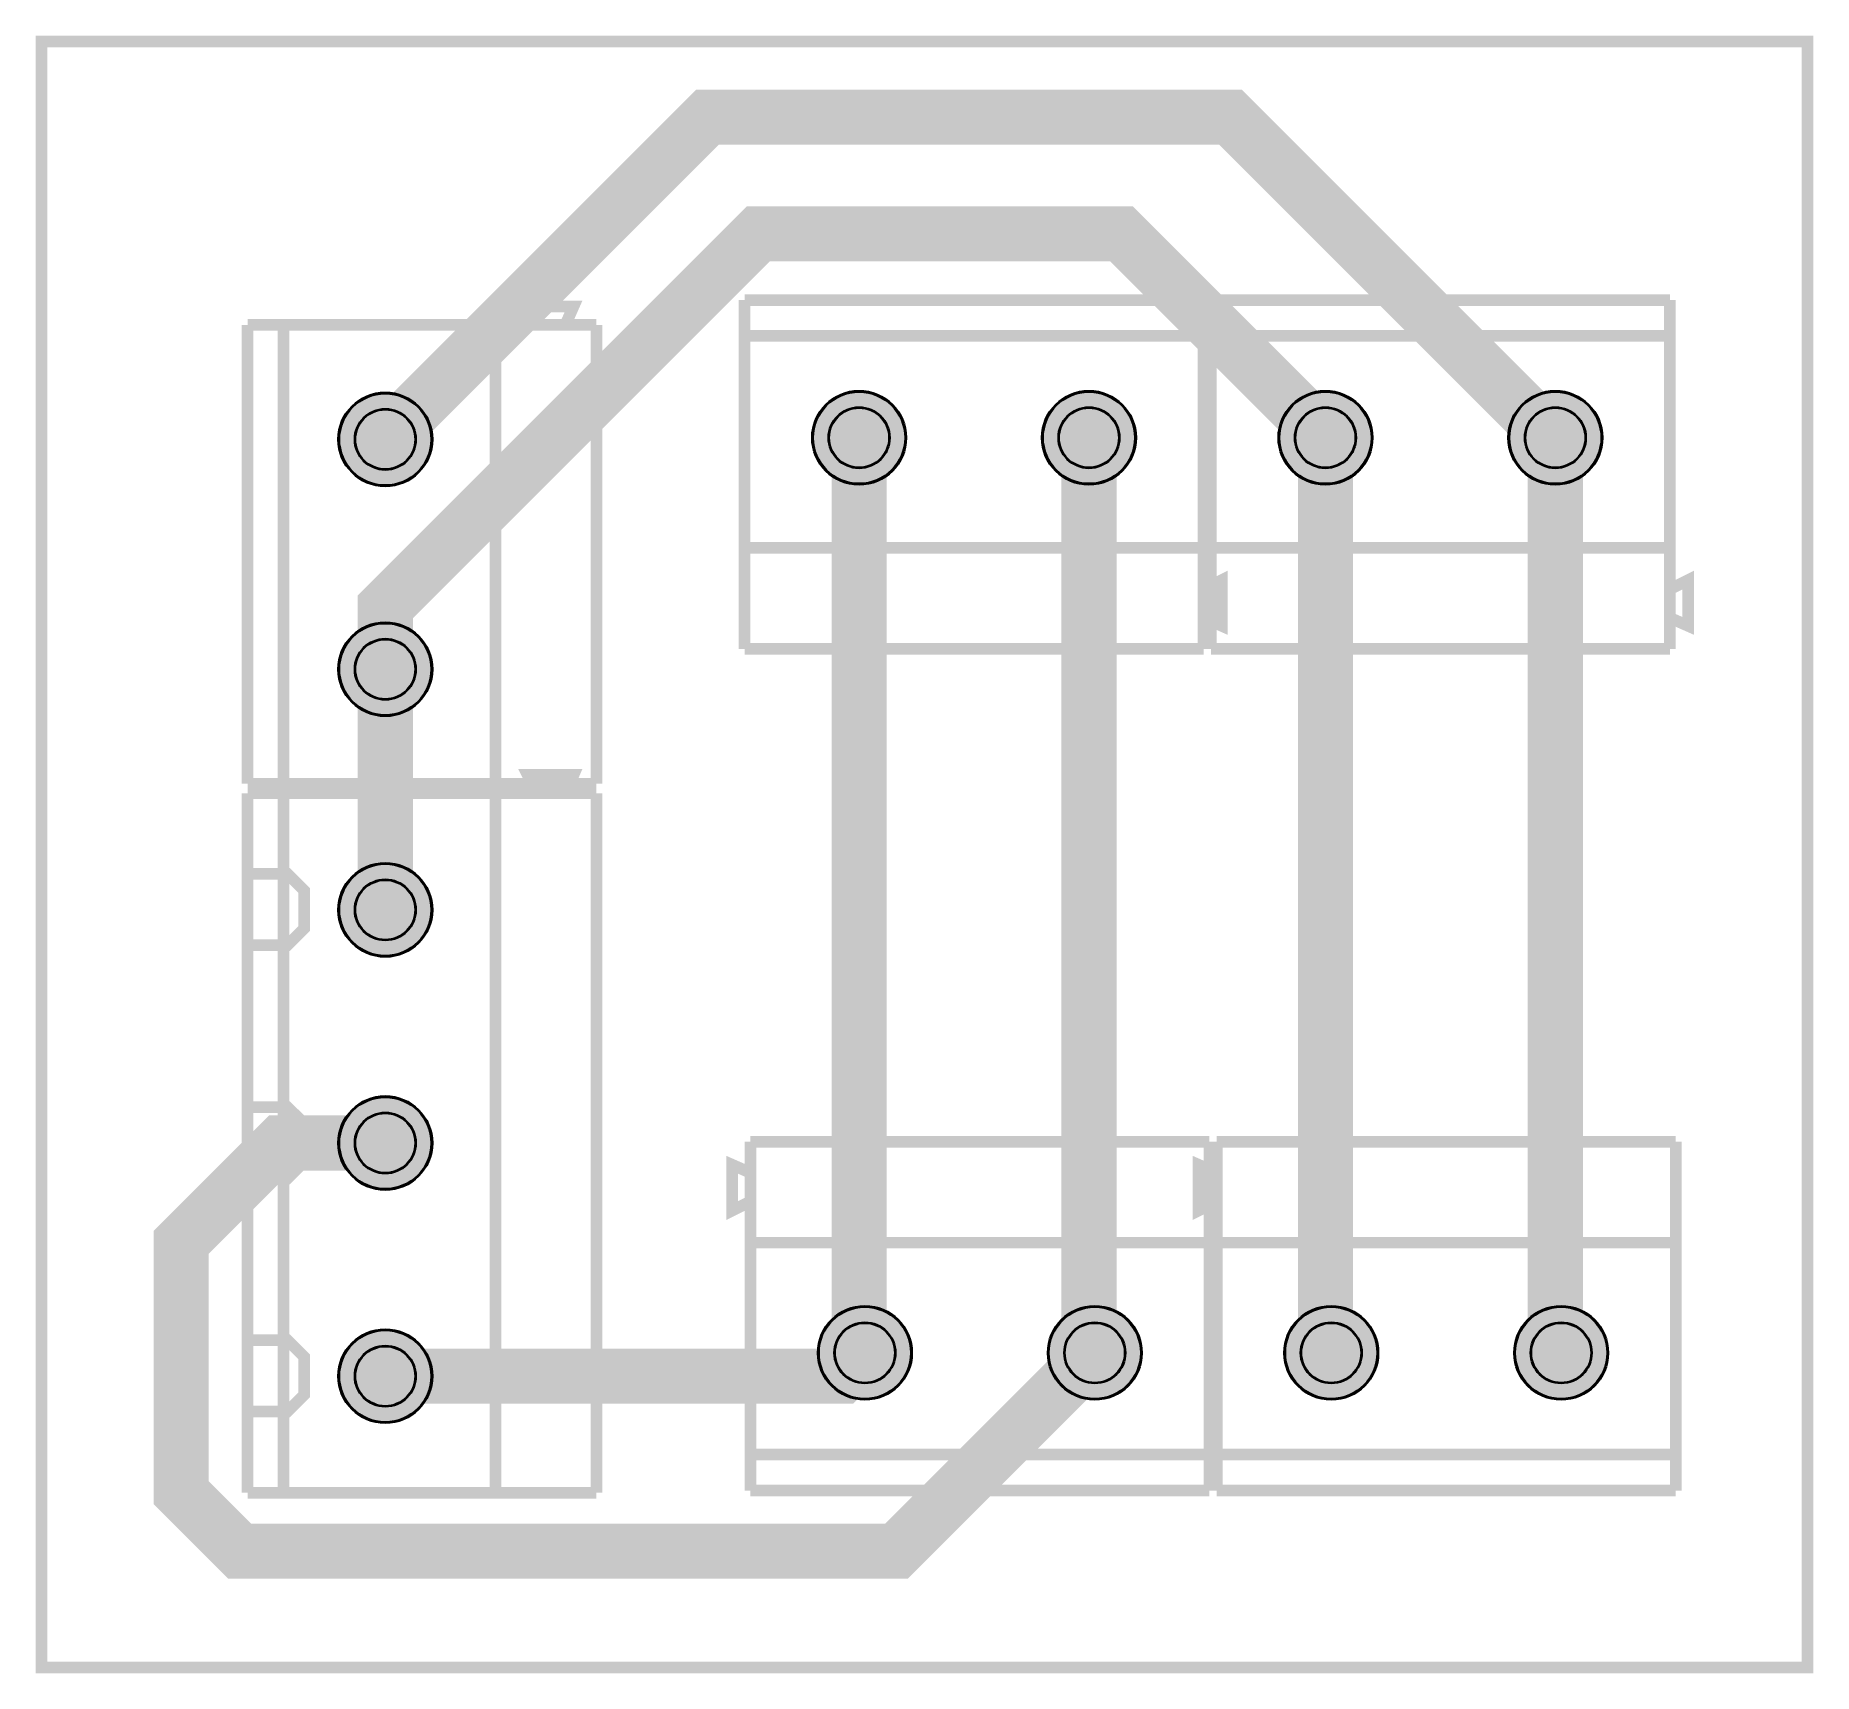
# Model space of a CAD drawing. Header units: millimetres. Extents: x -0.1 to 38.6, y -0.1 to 35.6.
import ezdxf

# ---------------------------------------------------------------- set-up
doc = ezdxf.new("R2010")
doc.units = ezdxf.units.MM
for name, color, linetype, true_color in [('BoardOutLine', 7, 'Continuous', 0xff00ff), ('BottomLayer', 7, 'Continuous', 0x0000ff), ('BottomSolderMaskLayer', 7, 'Continuous', 0xaa00ff), ('Multi-Layer', 7, 'Continuous', 0xc0c0c0), ('TopSilkLayer', 7, 'Continuous', 0xffcc00), ('TopSolderMaskLayer', 7, 'Continuous', 0x800080)]:
    doc.layers.add(name, color=color, linetype=linetype, true_color=true_color)

msp = doc.modelspace()

# ---------------------------------------------------------------- hatches: boundary and pattern name
at = {"layer": 'BottomSolderMaskLayer'}
for points in [[(6.468, 26.761, 1), (8.518, 26.761, 1)], [(16.79, 26.797, 1), (18.841, 26.797, 1)], [(21.799, 26.797, 1), (23.85, 26.797, 1)], [(26.95, 26.797, 1), (29.001, 26.797, 1)], [(31.959, 26.797, 1), (34.01, 26.797, 1)], [(6.468, 21.753, 1), (8.518, 21.753, 1)], [(6.468, 16.51, 1), (8.518, 16.51, 1)], [(6.468, 11.43, 1), (8.518, 11.43, 1)], [(16.917, 6.858, 1), (18.968, 6.858, 1)], [(21.926, 6.858, 1), (23.977, 6.858, 1)], [(27.077, 6.858, 1), (29.128, 6.858, 1)], [(32.086, 6.858, 1), (34.137, 6.858, 1)], [(6.468, 6.35, 1), (8.518, 6.35, 1)]]:
    msp.add_hatch(color=256, dxfattribs=at).paths.add_polyline_path(points)
at = {"layer": 'Multi-Layer'}
for points in [[(6.493, 26.761, 1), (8.493, 26.761, 1)], [(16.816, 26.797, 1), (18.816, 26.797, 1)], [(21.824, 26.797, 1), (23.824, 26.797, 1)], [(26.976, 26.797, 1), (28.976, 26.797, 1)], [(31.985, 26.797, 1), (33.985, 26.797, 1)], [(6.493, 21.753, 1), (8.493, 21.753, 1)], [(6.493, 16.51, 1), (8.493, 16.51, 1)], [(6.493, 11.43, 1), (8.493, 11.43, 1)], [(16.943, 6.858, 1), (18.943, 6.858, 1)], [(21.951, 6.858, 1), (23.951, 6.858, 1)], [(27.103, 6.858, 1), (29.103, 6.858, 1)], [(32.112, 6.858, 1), (34.112, 6.858, 1)], [(6.493, 6.35, 1), (8.493, 6.35, 1)]]:
    msp.add_hatch(color=256, dxfattribs=at).paths.add_polyline_path(points)
at = {"layer": 'TopSolderMaskLayer'}
for points in [[(6.468, 26.761, 1), (8.518, 26.761, 1)], [(16.79, 26.797, 1), (18.841, 26.797, 1)], [(21.799, 26.797, 1), (23.85, 26.797, 1)], [(26.95, 26.797, 1), (29.001, 26.797, 1)], [(31.959, 26.797, 1), (34.01, 26.797, 1)], [(6.468, 21.753, 1), (8.518, 21.753, 1)], [(6.468, 16.51, 1), (8.518, 16.51, 1)], [(6.468, 11.43, 1), (8.518, 11.43, 1)], [(16.917, 6.858, 1), (18.968, 6.858, 1)], [(21.926, 6.858, 1), (23.977, 6.858, 1)], [(27.077, 6.858, 1), (29.128, 6.858, 1)], [(32.086, 6.858, 1), (34.137, 6.858, 1)], [(6.468, 6.35, 1), (8.518, 6.35, 1)]]:
    msp.add_hatch(color=256, dxfattribs=at).paths.add_polyline_path(points)

# ---------------------------------------------------------------- linework, layer by layer
at = {"layer": 'BoardOutLine', "const_width": 0.254}
msp.add_lwpolyline([(0, 0), (38.481, 0), (38.481, 35.433), (0, 35.433), (0, 0)], close=True, dxfattribs=at)
at = {"layer": 'BottomLayer', "const_width": 1.2}
for points in [[(32.985, 26.797), (32.893, 26.797), (25.908, 33.782), (14.514, 33.782), (7.493, 26.761)], [(7.493, 21.753), (7.493, 23.114), (15.621, 31.242), (23.531, 31.242), (27.976, 26.797)], [(17.816, 26.797), (17.816, 6.985), (17.943, 6.858)], [(22.824, 26.797), (22.824, 6.985), (22.951, 6.858)], [(27.976, 26.797), (27.976, 6.985), (28.103, 6.858)], [(32.985, 26.797), (32.985, 6.985), (33.112, 6.858)], [(7.493, 21.753), (7.493, 16.51)], [(7.493, 11.43), (5.207, 11.43), (3.048, 9.271), (3.048, 3.81), (4.318, 2.54), (18.633, 2.54), (22.951, 6.858)], [(7.493, 6.35), (17.435, 6.35), (17.943, 6.858)]]:
    msp.add_lwpolyline(points, dxfattribs=at)
at = {"layer": 'BottomSolderMaskLayer'}
for centre, radius in [((7.493, 26.761), 1.025), ((17.816, 26.797), 1.025), ((22.824, 26.797), 1.025), ((27.976, 26.797), 1.025), ((32.985, 26.797), 1.025), ((7.493, 26.761), 0.667), ((17.816, 26.797), 0.667), ((22.824, 26.797), 0.667), ((27.976, 26.797), 0.667), ((32.985, 26.797), 0.667), ((7.493, 21.753), 1.025), ((7.493, 21.753), 0.667), ((7.493, 16.51), 1.025), ((7.493, 16.51), 0.667), ((7.493, 11.43), 1.025), ((7.493, 11.43), 0.667), ((17.943, 6.858), 1.025), ((22.951, 6.858), 1.025), ((28.103, 6.858), 1.025), ((33.112, 6.858), 1.025), ((7.493, 6.35), 1.025), ((17.943, 6.858), 0.667), ((22.951, 6.858), 0.667), ((28.103, 6.858), 0.667), ((33.112, 6.858), 0.667), ((7.493, 6.35), 0.667)]:
    msp.add_circle(centre, radius, dxfattribs=at)
at = {"layer": 'Multi-Layer'}
for centre, radius in [((7.493, 26.761), 1), ((17.816, 26.797), 1), ((22.824, 26.797), 1), ((27.976, 26.797), 1), ((32.985, 26.797), 1), ((7.493, 26.761), 0.65), ((17.816, 26.797), 0.65), ((22.824, 26.797), 0.65), ((27.976, 26.797), 0.65), ((32.985, 26.797), 0.65), ((7.493, 21.753), 1), ((7.493, 21.753), 0.65), ((7.493, 16.51), 1), ((7.493, 16.51), 0.65), ((7.493, 11.43), 1), ((7.493, 11.43), 0.65), ((17.943, 6.858), 1), ((22.951, 6.858), 1), ((28.103, 6.858), 1), ((33.112, 6.858), 1), ((17.943, 6.858), 0.65), ((22.951, 6.858), 0.65), ((28.103, 6.858), 0.65), ((33.112, 6.858), 0.65), ((7.493, 6.35), 1), ((7.493, 6.35), 0.65)]:
    msp.add_circle(centre, radius, dxfattribs=at)
at = {"layer": 'TopSilkLayer', "const_width": 0.254}
for points in [[(15.32, 22.197), (15.32, 29.797)], [(25.32, 29.797), (15.32, 29.797)], [(25.32, 22.197), (25.32, 29.797)], [(25.48, 22.197), (25.48, 29.797)], [(35.48, 29.797), (25.48, 29.797)], [(35.48, 22.197), (35.48, 29.797)], [(11.419, 29.262), (11.593, 29.657), (10.593, 29.657), (10.79, 29.262)], [(12.093, 29.257), (4.493, 29.257)], [(4.493, 29.257), (4.493, 19.257)], [(5.275, 29.257), (5.275, 19.257)], [(9.894, 29.257), (9.894, 19.257)], [(12.093, 29.257), (12.093, 19.257)], [(25.32, 29.015), (15.32, 29.015)], [(35.48, 29.015), (25.48, 29.015)], [(25.32, 24.396), (15.32, 24.396)], [(35.48, 24.396), (25.48, 24.396)], [(25.325, 22.871), (25.72, 22.697), (25.72, 23.697), (25.325, 23.5)], [(35.485, 22.871), (35.88, 22.697), (35.88, 23.697), (35.485, 23.5)], [(25.32, 22.197), (15.32, 22.197)], [(35.48, 22.197), (25.48, 22.197)], [(12.093, 19.257), (4.493, 19.257)], [(11.419, 19.05), (11.593, 19.45), (10.593, 19.45), (10.79, 19.05)], [(12.093, 19.05), (4.493, 19.05)], [(4.493, 19.05), (4.493, 3.81)], [(5.275, 19.05), (5.275, 3.81)], [(9.894, 19.05), (9.894, 3.81)], [(12.093, 19.05), (12.093, 3.81)], [(4.503, 17.294), (5.362, 17.294), (5.722, 16.934), (5.722, 16.103)], [(4.503, 15.74), (5.361, 15.74), (5.722, 16.101), (5.722, 16.931)], [(4.503, 12.214), (5.361, 12.214), (5.722, 11.854), (5.722, 11.023)], [(4.503, 10.66), (5.361, 10.66), (5.722, 11.021), (5.722, 11.851)], [(15.447, 11.458), (25.447, 11.458)], [(15.447, 11.458), (15.447, 3.858)], [(25.447, 11.458), (25.447, 3.858)], [(25.607, 11.458), (35.607, 11.458)], [(25.607, 11.458), (25.607, 3.858)], [(35.607, 11.458), (35.607, 3.858)], [(15.442, 10.784), (15.047, 10.958), (15.047, 9.958), (15.442, 10.155)], [(25.602, 10.784), (25.207, 10.958), (25.207, 9.958), (25.602, 10.155)], [(15.447, 9.259), (25.447, 9.259)], [(25.607, 9.259), (35.607, 9.259)], [(4.503, 7.134), (5.362, 7.134), (5.722, 6.774), (5.722, 5.943)], [(4.503, 5.58), (5.361, 5.58), (5.722, 5.941), (5.722, 6.771)], [(15.447, 4.64), (25.447, 4.64)], [(25.607, 4.64), (35.607, 4.64)], [(12.093, 3.81), (4.493, 3.81)], [(15.447, 3.858), (25.447, 3.858)], [(25.607, 3.858), (35.607, 3.858)]]:
    msp.add_lwpolyline(points, dxfattribs=at)
at = {"layer": 'TopSolderMaskLayer'}
for centre, radius in [((7.493, 26.761), 1.025), ((17.816, 26.797), 1.025), ((22.824, 26.797), 1.025), ((27.976, 26.797), 1.025), ((32.985, 26.797), 1.025), ((7.493, 26.761), 0.667), ((17.816, 26.797), 0.667), ((22.824, 26.797), 0.667), ((27.976, 26.797), 0.667), ((32.985, 26.797), 0.667), ((7.493, 21.753), 1.025), ((7.493, 21.753), 0.667), ((7.493, 16.51), 1.025), ((7.493, 16.51), 0.667), ((7.493, 11.43), 1.025), ((7.493, 11.43), 0.667), ((17.943, 6.858), 1.025), ((22.951, 6.858), 1.025), ((28.103, 6.858), 1.025), ((33.112, 6.858), 1.025), ((7.493, 6.35), 1.025), ((17.943, 6.858), 0.667), ((22.951, 6.858), 0.667), ((28.103, 6.858), 0.667), ((33.112, 6.858), 0.667), ((7.493, 6.35), 0.667)]:
    msp.add_circle(centre, radius, dxfattribs=at)

doc.saveas('drawing.dxf')
